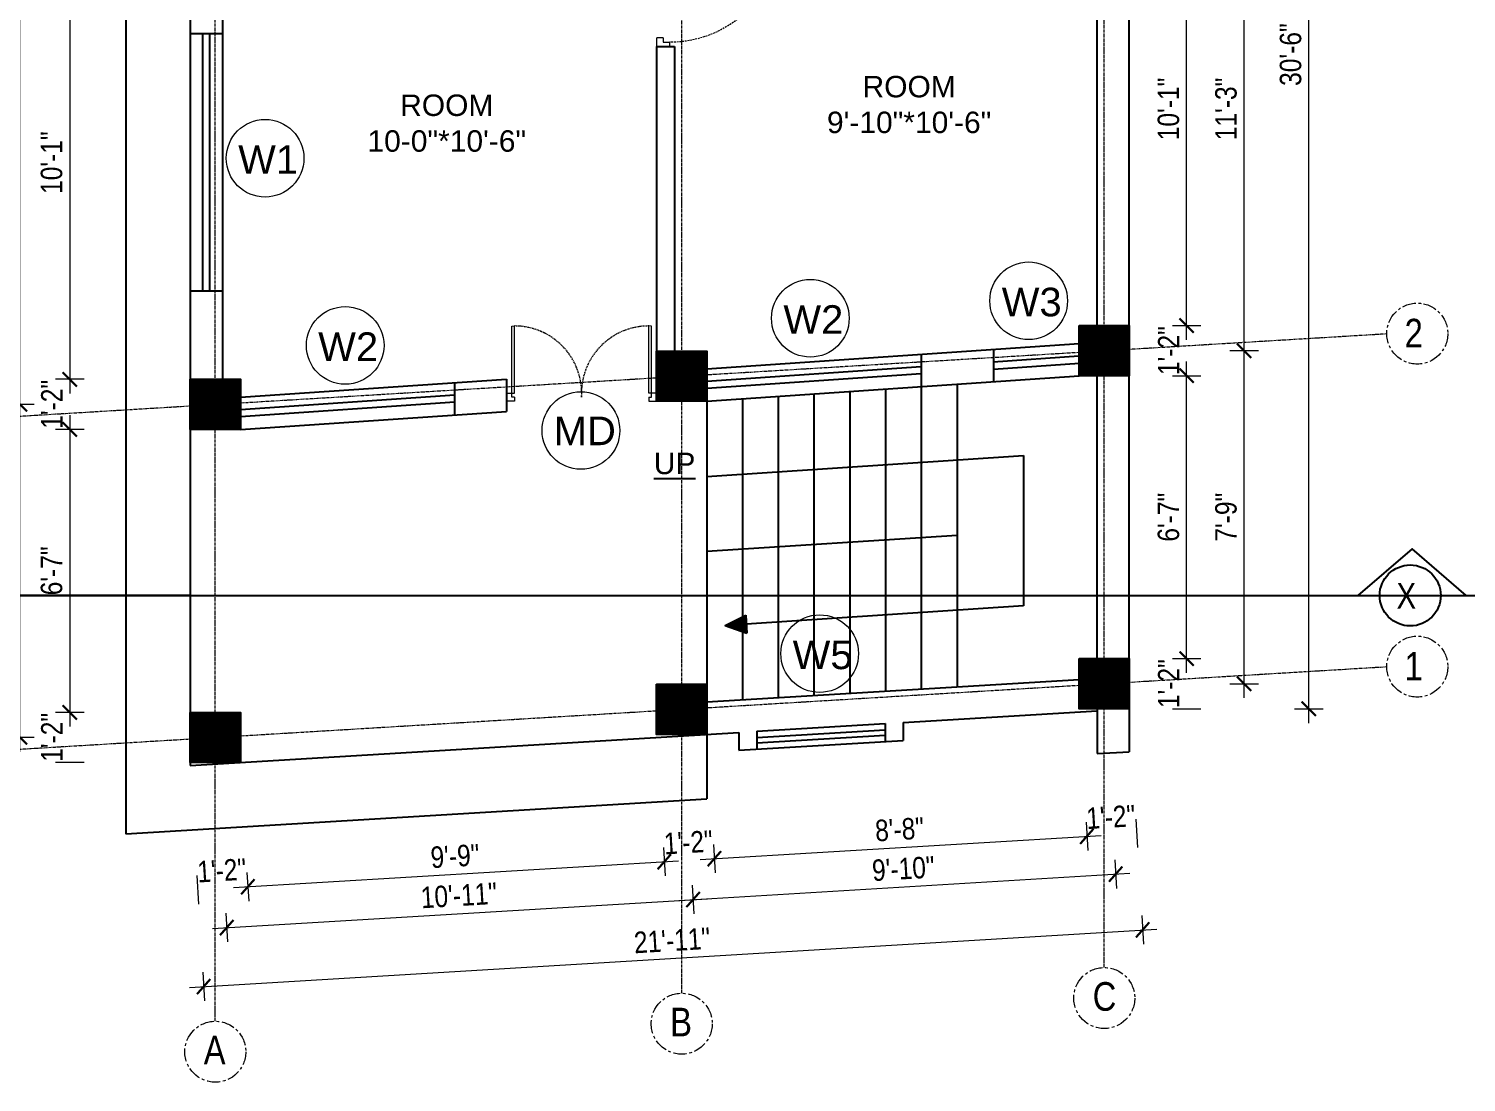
# Model space of a CAD drawing. Header units: inches. Extents: x -10117506 to -5032697, y -6529230 to -3253155.
# Drawn here: x -5059599.6 to -5059197.6, y -3256134.7 to -3255839.9 of the extents above; entities that cross this region are included whole.
import ezdxf

# ---------------------------------------------------------------- set-up
doc = ezdxf.new("R2010")
doc.units = ezdxf.units.IN
doc.header["$LTSCALE"] = 2
doc.header["$MEASUREMENT"] = 0
doc.header["$PDMODE"] = 34
doc.linetypes.add('CENTER', pattern=[2, 1.25, -0.25, 0.25, -0.25])
doc.linetypes.add('HIDDEN', pattern=[0.375, 0.25, -0.125])
doc.layers.get('0').update_dxf_attribs({"linetype": 'CONTINUOUS'})
doc.layers.get('DEFPOINTS').update_dxf_attribs({"color": 141, "linetype": 'CONTINUOUS'})
doc.layers.add('A-Hatch', color=7, linetype='CONTINUOUS')
for name, color, linetype, lineweight in [('Annotate-Lite.w', 177, 'CONTINUOUS', 9), ('Annotations-Bold.w', 177, 'CONTINUOUS', 13), ('DIM 1-100', 4, 'CONTINUOUS', 13), ('Door-Window.w', 4, 'CONTINUOUS', 15), ('TEXT', 181, 'CONTINUOUS', 25)]:
    doc.layers.add(name, color=color, linetype=linetype, lineweight=lineweight)
doc.styles.add('ARAIL', font='ARIALN.TTF')
doc.styles.add('arial.', font='arial.ttf')
doc.styles.add('gaurav', font='arial.ttf')
doc.styles.get("Standard").update_dxf_attribs({"font": 'ARIALN.TTF'})
doc.dimstyles.new('1 by 96', dxfattribs={"dimtxt": 6, "dimasz": 4, "dimexe": 4, "dimexo": 4, "dimgap": 2, "dimtad": 1, "dimdec": 0, "dimzin": 0, "dimdsep": 46, "dimlunit": 4, "dimtxsty": 'Standard', "dimblk": 'ARCHTICK', "dimcen": 0, "dimdle": 4, "dimadec": 0, "dimazin": 0, "dimtfac": 1, "dimtdec": 0, "dimtix": 1, "dimtofl": 0, "dimtmove": 1, "dimatfit": 3, "dimldrblk": 'ARCHTICK', "dimfxl": 4, "dimfxlon": 1, "dimtolj": 1, "dimtzin": 0, "dimlwd": -1, "dimlwe": -1, "dimarcsym": 0})

# ---------------------------------------------------------------- blocks, each defined once
blk = doc.blocks.new('FDFDRE')
at = {"ltscale": 3}
for p, q in [((165701.11, -58637.82), (165701.1, -58641.5)), ((165704.78, -58637.83), (165701.11, -58637.82)), ((165704.78, -58639.66), (165703.55, -58639.66)), ((165703.55, -58639.66), (165703.55, -58641.5)), ((165704.78, -58639.66), (165704.78, -58637.83)), ((165766.98, -58637.83), (165770.65, -58637.82)), ((165766.98, -58639.66), (165766.98, -58637.83)), ((165766.98, -58639.66), (165768.2, -58639.66)), ((165768.2, -58639.66), (165768.2, -58641.5)), ((165770.65, -58637.82), (165770.65, -58641.5)), ((165701.1, -58641.5), (165703.55, -58641.5)), ((165703.55, -58641.5), (165703.53, -58672.63)), ((165703.55, -58641.5), (165704.78, -58641.5)), ((165704.78, -58641.5), (165704.76, -58672.65)), ((165766.98, -58641.5), (165767, -58672.65)), ((165768.2, -58641.5), (165766.98, -58641.5)), ((165770.65, -58641.5), (165768.2, -58641.5)), ((165768.2, -58641.5), (165768.22, -58672.63)), ((165703.53, -58672.63), (165704.76, -58672.65)), ((165768.22, -58672.63), (165767, -58672.65))]:
    blk.add_line(p, q, dxfattribs=at)
at = {"layer": 'Door-Window.w', "color": 9, "linetype": 'HIDDEN', "lineweight": 18}
for centre, start, end in [((165704.78, -58641.5), 269.96183, 3.38353), ((165766.98, -58641.5), 176.61647, 270.03817)]:
    blk.add_arc(centre, 31.16, start, end, dxfattribs=at)
blk = doc.blocks.new('3-0')
at = {"ltscale": 3}
for p, q in [((11063.05, 10097.68), (11065.97, 10099.9)), ((11063.05, 10097.68), (11064.53, 10095.73)), ((11065.99, 10096.84), (11064.53, 10095.73)), ((11065.25, 10097.81), (11066.71, 10098.92)), ((11065.99, 10096.84), (11065.25, 10097.81)), ((11065.97, 10099.9), (11066.71, 10098.92)), ((11085.5, 10074.13), (11110.32, 10092.96)), ((11111.05, 10091.97), (11110.32, 10092.96)), ((11086.24, 10073.15), (11111.05, 10091.97)), ((11084.04, 10073.02), (11082.57, 10071.91)), ((11084.04, 10073.02), (11084.78, 10072.04)), ((11084.78, 10072.04), (11086.24, 10073.15)), ((11086.24, 10073.15), (11085.5, 10074.13)), ((11087.72, 10071.2), (11086.24, 10073.15)), ((11082.57, 10071.91), (11084.79, 10068.98)), ((11084.79, 10068.98), (11087.72, 10071.2))]:
    blk.add_line(p, q, dxfattribs=at)
at = {"layer": 'Door-Window.w', "color": 9, "linetype": 'HIDDEN', "lineweight": 18}
blk.add_arc((11085.5, 10074.13), 31.16, 37.1906, 127.1465, dxfattribs=at)
blk = doc.blocks.new('_ArchTick')
at = {"color": 0, "linetype": 'ByBlock', "const_width": 0.15}
blk.add_lwpolyline([(-0.5, -0.5), (0.5, 0.5)], dxfattribs=at)
blk = doc.blocks.new('*D1705')
at = {"layer": 'DEFPOINTS', "color": 0, "ltscale": 0.5, "transparency": 16777216}
for p in [(-5059554.4, -3255816.74), (-5059588.11, -3255937.99), (-5059554.4, -3255937.99)]:
    blk.add_point(p, dxfattribs=at)
at = {"layer": 'DIM 1-100', "color": 0, "ltscale": 0.5, "transparency": 16777216}
for p, q in [((-5059588.11, -3255812.74), (-5059588.11, -3255941.99)), ((-5059584.11, -3255816.74), (-5059592.11, -3255816.74)), ((-5059584.11, -3255937.99), (-5059592.11, -3255937.99))]:
    blk.add_line(p, q, dxfattribs=at)
at = {"layer": 'DIM 1-100', "color": 0, "ltscale": 0.5, "transparency": 16777216, "xscale": 4, "yscale": 4, "zscale": 4}
for p, rotation in [((-5059588.11, -3255816.74), 90), ((-5059588.11, -3255937.99), 270)]:
    blk.add_blockref('_ArchTick', p, dxfattribs=dict(at, rotation=rotation))
at = {"layer": 'DIM 1-100', "color": 0, "ltscale": 0.5, "transparency": 16777216, "insert": (-5059593.17, -3255877.37), "char_height": 6, "attachment_point": 5, "rotation": 90}
blk.add_mtext('\\A1;10\'-1"', dxfattribs=at)
blk = doc.blocks.new('*D1706')
at = {"layer": 'DEFPOINTS', "color": 0, "ltscale": 0.5, "transparency": 16777216}
for p in [(-5059554.4, -3255937.99), (-5059588.11, -3255951.99), (-5059554.4, -3255951.99)]:
    blk.add_point(p, dxfattribs=at)
at = {"layer": 'DIM 1-100', "color": 0, "ltscale": 0.5, "transparency": 16777216}
for p, q in [((-5059584.11, -3255937.99), (-5059592.11, -3255937.99)), ((-5059584.11, -3255951.99), (-5059592.11, -3255951.99))]:
    blk.add_line(p, q, dxfattribs=at)
at = {"layer": 'DIM 1-100', "color": 0, "ltscale": 0.5, "transparency": 16777216, "insert": (-5059593.12, -3255944.99), "char_height": 6, "attachment_point": 5, "rotation": 90}
blk.add_mtext('\\A1;1\'-2"', dxfattribs=at)
blk = doc.blocks.new('*D1707')
at = {"layer": 'DEFPOINTS', "color": 0, "ltscale": 0.5, "transparency": 16777216}
for p in [(-5059554.4, -3255951.99), (-5059588.11, -3256031.16), (-5059554.4, -3256031.16)]:
    blk.add_point(p, dxfattribs=at)
at = {"layer": 'DIM 1-100', "color": 0, "ltscale": 0.5, "transparency": 16777216}
for p, q in [((-5059588.11, -3255947.99), (-5059588.11, -3256035.16)), ((-5059584.11, -3255951.99), (-5059592.11, -3255951.99)), ((-5059584.11, -3256031.16), (-5059592.11, -3256031.16))]:
    blk.add_line(p, q, dxfattribs=at)
at = {"layer": 'DIM 1-100', "color": 0, "ltscale": 0.5, "transparency": 16777216, "xscale": 4, "yscale": 4, "zscale": 4}
for p, rotation in [((-5059588.11, -3255951.99), 90), ((-5059588.11, -3256031.16), 270)]:
    blk.add_blockref('_ArchTick', p, dxfattribs=dict(at, rotation=rotation))
at = {"layer": 'DIM 1-100', "color": 0, "ltscale": 0.5, "transparency": 16777216, "insert": (-5059593.17, -3255991.57), "char_height": 6, "attachment_point": 5, "rotation": 90}
blk.add_mtext('\\A1;6\'-7"', dxfattribs=at)
blk = doc.blocks.new('*D1708')
at = {"layer": 'DEFPOINTS', "color": 0, "ltscale": 0.5, "transparency": 16777216}
for p in [(-5059554.4, -3256031.16), (-5059588.11, -3256045.16), (-5059554.4, -3256045.16)]:
    blk.add_point(p, dxfattribs=at)
at = {"layer": 'DIM 1-100', "color": 0, "ltscale": 0.5, "transparency": 16777216}
for p, q in [((-5059584.11, -3256031.16), (-5059592.11, -3256031.16)), ((-5059584.11, -3256045.16), (-5059592.11, -3256045.16))]:
    blk.add_line(p, q, dxfattribs=at)
at = {"layer": 'DIM 1-100', "color": 0, "ltscale": 0.5, "transparency": 16777216, "insert": (-5059593.12, -3256038.16), "char_height": 6, "attachment_point": 5, "rotation": 90}
blk.add_mtext('\\A1;1\'-2"', dxfattribs=at)
blk = doc.blocks.new('*D1709')
at = {"layer": 'DEFPOINTS', "color": 0, "ltscale": 0.5, "transparency": 16777216}
for p in [(-5059602.04, -3255944.99), (-5059547.4, -3255944.99), (-5059547.4, -3256038.16)]:
    blk.add_point(p, dxfattribs=at)
at = {"layer": 'DIM 1-100', "color": 0, "ltscale": 0.5, "transparency": 16777216}
for p, q in [((-5059602.04, -3256042.16), (-5059602.04, -3255940.99)), ((-5059598.04, -3255944.99), (-5059606.04, -3255944.99)), ((-5059598.04, -3256038.16), (-5059606.04, -3256038.16))]:
    blk.add_line(p, q, dxfattribs=at)
at = {"layer": 'DIM 1-100', "color": 0, "ltscale": 0.5, "transparency": 16777216, "xscale": 4, "yscale": 4, "zscale": 4}
for p, rotation in [((-5059602.04, -3255944.99), 90), ((-5059602.04, -3256038.16), 270)]:
    blk.add_blockref('_ArchTick', p, dxfattribs=dict(at, rotation=rotation))
at = {"layer": 'DIM 1-100', "color": 0, "ltscale": 0.5, "transparency": 16777216, "insert": (-5059607.1, -3255991.57), "char_height": 6, "attachment_point": 5, "rotation": 90}
blk.add_mtext('\\A1;7\'-9"', dxfattribs=at)
blk = doc.blocks.new('*D1710')
at = {"layer": 'DEFPOINTS', "color": 0, "ltscale": 0.5, "transparency": 16777216}
for p in [(-5059602.04, -3255809.74), (-5059547.4, -3255809.74), (-5059547.4, -3255944.99)]:
    blk.add_point(p, dxfattribs=at)
at = {"layer": 'DIM 1-100', "color": 0, "ltscale": 0.5, "transparency": 16777216}
for p, q in [((-5059602.04, -3255948.99), (-5059602.04, -3255805.74)), ((-5059598.04, -3255809.74), (-5059606.04, -3255809.74)), ((-5059598.04, -3255944.99), (-5059606.04, -3255944.99))]:
    blk.add_line(p, q, dxfattribs=at)
at = {"layer": 'DIM 1-100', "color": 0, "ltscale": 0.5, "transparency": 16777216, "xscale": 4, "yscale": 4, "zscale": 4}
for p, rotation in [((-5059602.04, -3255809.74), 90), ((-5059602.04, -3255944.99), 270)]:
    blk.add_blockref('_ArchTick', p, dxfattribs=dict(at, rotation=rotation))
at = {"layer": 'DIM 1-100', "color": 0, "ltscale": 0.5, "transparency": 16777216, "insert": (-5059607.1, -3255877.37), "char_height": 6, "attachment_point": 5, "rotation": 90}
blk.add_mtext('\\A1;11\'-3"', dxfattribs=at)
blk = doc.blocks.new('*D1712')
at = {"layer": 'DEFPOINTS', "color": 0, "ltscale": 0.5, "transparency": 16777216}
for p in [(-5059554.4, -3255611.95), (-5059614.25, -3256046), (-5059554.4, -3256046)]:
    blk.add_point(p, dxfattribs=at)
at = {"layer": 'DIM 1-100', "color": 0, "ltscale": 0.5, "transparency": 16777216}
for p, q in [((-5059614.25, -3255607.95), (-5059614.25, -3256050)), ((-5059610.25, -3255611.95), (-5059618.25, -3255611.95)), ((-5059610.25, -3256046), (-5059618.25, -3256046))]:
    blk.add_line(p, q, dxfattribs=at)
at = {"layer": 'DIM 1-100', "color": 0, "ltscale": 0.5, "transparency": 16777216, "xscale": 4, "yscale": 4, "zscale": 4}
for p, rotation in [((-5059614.25, -3255611.95), 90), ((-5059614.25, -3256046), 270)]:
    blk.add_blockref('_ArchTick', p, dxfattribs=dict(at, rotation=rotation))
at = {"layer": 'DIM 1-100', "color": 0, "ltscale": 0.5, "transparency": 16777216, "insert": (-5059619.31, -3255828.98), "char_height": 6, "attachment_point": 5, "rotation": 90}
blk.add_mtext('\\A1;36\'-2"', dxfattribs=at)
blk = doc.blocks.new('*D1713')
at = {"layer": 'DEFPOINTS', "color": 0, "ltscale": 0.5, "transparency": 16777216}
for p in [(-5059554.4, -3256046), (-5059540.4, -3256045.16), (-5059538.31, -3256079.96)]:
    blk.add_point(p, dxfattribs=at)
at = {"layer": 'DIM 1-100', "color": 0, "ltscale": 0.5, "transparency": 16777216}
for p, q in [((-5059538.55, -3256075.96), (-5059538.07, -3256083.95)), ((-5059552.55, -3256076.81), (-5059552.07, -3256084.79))]:
    blk.add_line(p, q, dxfattribs=at)
at = {"layer": 'DIM 1-100', "color": 0, "ltscale": 0.5, "transparency": 16777216, "insert": (-5059545.61, -3256075.37), "char_height": 6, "attachment_point": 5, "rotation": 3.4431}
blk.add_mtext('\\A1;1\'-2"', dxfattribs=at)
blk = doc.blocks.new('*D1714')
at = {"layer": 'DEFPOINTS', "color": 0, "ltscale": 0.5, "transparency": 16777216}
for p in [(-5059423.98, -3256037.31), (-5059540.4, -3256045.16), (-5059421.83, -3256072.95)]:
    blk.add_point(p, dxfattribs=at)
at = {"layer": 'DIM 1-100', "color": 0, "ltscale": 0.5, "transparency": 16777216}
for p, q in [((-5059422.07, -3256068.95), (-5059421.59, -3256076.94)), ((-5059542.3, -3256080.2), (-5059417.84, -3256072.71)), ((-5059538.55, -3256075.96), (-5059538.07, -3256083.95))]:
    blk.add_line(p, q, dxfattribs=at)
at = {"layer": 'DIM 1-100', "color": 0, "ltscale": 0.5, "transparency": 16777216, "xscale": 4, "yscale": 4, "zscale": 4}
for p, rotation in [((-5059421.83, -3256072.95), 3.443148901699587), ((-5059538.31, -3256079.96), 183.4431489016996)]:
    blk.add_blockref('_ArchTick', p, dxfattribs=dict(at, rotation=rotation))
at = {"layer": 'DIM 1-100', "color": 0, "ltscale": 0.5, "transparency": 16777216, "insert": (-5059480.37, -3256071.4), "char_height": 6, "attachment_point": 5, "rotation": 3.4431}
blk.add_mtext('\\A1;9\'-9"', dxfattribs=at)
blk = doc.blocks.new('*D1715')
at = {"layer": 'DEFPOINTS', "color": 0, "ltscale": 0.5, "transparency": 16777216}
for p in [(-5059423.98, -3256037.31), (-5059409.92, -3256037.31), (-5059407.83, -3256072.1)]:
    blk.add_point(p, dxfattribs=at)
at = {"layer": 'DIM 1-100', "color": 0, "ltscale": 0.5, "transparency": 16777216}
for p, q in [((-5059408.07, -3256068.11), (-5059407.59, -3256076.1)), ((-5059422.07, -3256068.95), (-5059421.59, -3256076.94))]:
    blk.add_line(p, q, dxfattribs=at)
at = {"layer": 'DIM 1-100', "color": 0, "ltscale": 0.5, "transparency": 16777216, "insert": (-5059415.13, -3256067.52), "char_height": 6, "attachment_point": 5, "rotation": 3.4431}
blk.add_mtext('\\A1;1\'-2"', dxfattribs=at)
blk = doc.blocks.new('*D1716')
at = {"layer": 'DEFPOINTS', "color": 0, "ltscale": 0.5, "transparency": 16777216}
for p in [(-5059305.82, -3256030.14), (-5059409.92, -3256037.31), (-5059303.67, -3256065.84)]:
    blk.add_point(p, dxfattribs=at)
at = {"layer": 'DIM 1-100', "color": 0, "ltscale": 0.5, "transparency": 16777216}
for p, q in [((-5059303.91, -3256061.85), (-5059303.43, -3256069.83)), ((-5059411.82, -3256072.35), (-5059299.68, -3256065.6)), ((-5059408.07, -3256068.11), (-5059407.59, -3256076.1))]:
    blk.add_line(p, q, dxfattribs=at)
at = {"layer": 'DIM 1-100', "color": 0, "ltscale": 0.5, "transparency": 16777216, "xscale": 4, "yscale": 4, "zscale": 4}
for p, rotation in [((-5059303.67, -3256065.84), 3.443148901699587), ((-5059407.83, -3256072.1), 183.4431489016996)]:
    blk.add_blockref('_ArchTick', p, dxfattribs=dict(at, rotation=rotation))
at = {"layer": 'DIM 1-100', "color": 0, "ltscale": 0.5, "transparency": 16777216, "insert": (-5059356.05, -3256063.92), "char_height": 6, "attachment_point": 5, "rotation": 3.4431}
blk.add_mtext('\\A1;8\'-8"', dxfattribs=at)
blk = doc.blocks.new('*D1717')
at = {"layer": 'DEFPOINTS', "color": 0, "ltscale": 0.5, "transparency": 16777216}
for p in [(-5059305.82, -3256030.14), (-5059291.82, -3256030.14), (-5059289.72, -3256065)]:
    blk.add_point(p, dxfattribs=at)
at = {"layer": 'DIM 1-100', "color": 0, "ltscale": 0.5, "transparency": 16777216}
for p, q in [((-5059303.91, -3256061.85), (-5059303.43, -3256069.83)), ((-5059289.96, -3256061.01), (-5059289.48, -3256068.99))]:
    blk.add_line(p, q, dxfattribs=at)
at = {"layer": 'DIM 1-100', "color": 0, "ltscale": 0.5, "transparency": 16777216, "insert": (-5059296.99, -3256060.42), "char_height": 6, "attachment_point": 5, "rotation": 3.4431}
blk.add_mtext('\\A1;1\'-2"', dxfattribs=at)
blk = doc.blocks.new('*D1718')
at = {"layer": 'DEFPOINTS', "color": 0, "ltscale": 0.5, "transparency": 16777216}
for p in [(-5059416.98, -3256030.31), (-5059547.4, -3256038.16), (-5059413.78, -3256083.53)]:
    blk.add_point(p, dxfattribs=at)
at = {"layer": 'DIM 1-100', "color": 0, "ltscale": 0.5, "transparency": 16777216}
for p, q in [((-5059414.02, -3256079.54), (-5059413.54, -3256087.52)), ((-5059548.19, -3256091.62), (-5059409.78, -3256083.29)), ((-5059544.44, -3256087.38), (-5059543.96, -3256095.37))]:
    blk.add_line(p, q, dxfattribs=at)
at = {"layer": 'DIM 1-100', "color": 0, "ltscale": 0.5, "transparency": 16777216, "xscale": 4, "yscale": 4, "zscale": 4}
for p, rotation in [((-5059413.78, -3256083.53), 3.443148900418714), ((-5059544.2, -3256091.38), 183.4431489004187)]:
    blk.add_blockref('_ArchTick', p, dxfattribs=dict(at, rotation=rotation))
at = {"layer": 'DIM 1-100', "color": 0, "ltscale": 0.5, "transparency": 16777216, "insert": (-5059479.29, -3256082.4), "char_height": 6, "attachment_point": 5, "rotation": 3.4431}
blk.add_mtext('\\A1;10\'-11"', dxfattribs=at)
blk = doc.blocks.new('*D1719')
at = {"layer": 'DEFPOINTS', "color": 0, "ltscale": 0.5, "transparency": 16777216}
for p in [(-5059298.82, -3256023.14), (-5059416.98, -3256030.31), (-5059295.61, -3256076.42)]:
    blk.add_point(p, dxfattribs=at)
at = {"layer": 'DIM 1-100', "color": 0, "ltscale": 0.5, "transparency": 16777216}
for p, q in [((-5059417.77, -3256083.77), (-5059291.62, -3256076.18)), ((-5059295.85, -3256072.43), (-5059295.37, -3256080.41)), ((-5059414.02, -3256079.54), (-5059413.54, -3256087.52))]:
    blk.add_line(p, q, dxfattribs=at)
at = {"layer": 'DIM 1-100', "color": 0, "ltscale": 0.5, "transparency": 16777216, "xscale": 4, "yscale": 4, "zscale": 4}
for p, rotation in [((-5059295.61, -3256076.42), 3.443148900420546), ((-5059413.78, -3256083.53), 183.4431489004205)]:
    blk.add_blockref('_ArchTick', p, dxfattribs=dict(at, rotation=rotation))
at = {"layer": 'DIM 1-100', "color": 0, "ltscale": 0.5, "transparency": 16777216, "insert": (-5059355, -3256074.92), "char_height": 6, "attachment_point": 5, "rotation": 3.4431}
blk.add_mtext('\\A1;9\'-10"', dxfattribs=at)
blk = doc.blocks.new('*D1677')
at = {"layer": 'DEFPOINTS', "color": 0, "ltscale": 0.5, "transparency": 16777216}
for p in [(-5059291.82, -3256030.14), (-5059554.4, -3256046), (-5059288.08, -3256092.02)]:
    blk.add_point(p, dxfattribs=at)
at = {"layer": 'DIM 1-100', "color": 0, "ltscale": 0.5, "transparency": 16777216}
for p, q in [((-5059288.32, -3256088.03), (-5059287.84, -3256096.01)), ((-5059554.66, -3256108.13), (-5059284.09, -3256091.78)), ((-5059550.9, -3256103.89), (-5059550.42, -3256111.88))]:
    blk.add_line(p, q, dxfattribs=at)
at = {"layer": 'DIM 1-100', "color": 0, "ltscale": 0.5, "transparency": 16777216, "xscale": 4, "yscale": 4, "zscale": 4}
for p, rotation in [((-5059288.08, -3256092.02), 3.457134467224378), ((-5059550.66, -3256107.89), 183.4571344672244)]:
    blk.add_blockref('_ArchTick', p, dxfattribs=dict(at, rotation=rotation))
at = {"layer": 'DIM 1-100', "color": 0, "ltscale": 0.5, "transparency": 16777216, "insert": (-5059419.67, -3256094.95), "char_height": 6, "attachment_point": 5, "rotation": 3.4571}
blk.add_mtext('\\A1;21\'-11"', dxfattribs=at)
blk = doc.blocks.new('*D1678')
at = {"layer": 'DEFPOINTS', "color": 0, "ltscale": 0.5, "transparency": 16777216}
for p in [(-5059291.82, -3256016.14), (-5059275.77, -3256016.14), (-5059291.82, -3256030.14)]:
    blk.add_point(p, dxfattribs=at)
at = {"layer": 'DIM 1-100', "color": 0, "ltscale": 0.5, "transparency": 16777216}
for p, q in [((-5059279.77, -3256016.14), (-5059271.77, -3256016.14)), ((-5059279.77, -3256030.14), (-5059271.77, -3256030.14))]:
    blk.add_line(p, q, dxfattribs=at)
at = {"layer": 'DIM 1-100', "color": 0, "ltscale": 0.5, "transparency": 16777216, "insert": (-5059280.78, -3256023.14), "char_height": 6, "attachment_point": 5, "rotation": 90}
blk.add_mtext('\\A1;1\'-2"', dxfattribs=at)
blk = doc.blocks.new('*D1679')
at = {"layer": 'DEFPOINTS', "color": 0, "ltscale": 0.5, "transparency": 16777216}
for p in [(-5059291.82, -3255936.97), (-5059275.77, -3255936.97), (-5059291.82, -3256016.14)]:
    blk.add_point(p, dxfattribs=at)
at = {"layer": 'DIM 1-100', "color": 0, "ltscale": 0.5, "transparency": 16777216}
for p, q in [((-5059275.77, -3256020.14), (-5059275.77, -3255932.97)), ((-5059279.77, -3255936.97), (-5059271.77, -3255936.97)), ((-5059279.77, -3256016.14), (-5059271.77, -3256016.14))]:
    blk.add_line(p, q, dxfattribs=at)
at = {"layer": 'DIM 1-100', "color": 0, "ltscale": 0.5, "transparency": 16777216, "xscale": 4, "yscale": 4, "zscale": 4}
for p, rotation in [((-5059275.77, -3255936.97), 90), ((-5059275.77, -3256016.14), 270)]:
    blk.add_blockref('_ArchTick', p, dxfattribs=dict(at, rotation=rotation))
at = {"layer": 'DIM 1-100', "color": 0, "ltscale": 0.5, "transparency": 16777216, "insert": (-5059280.83, -3255976.56), "char_height": 6, "attachment_point": 5, "rotation": 90}
blk.add_mtext('\\A1;6\'-7"', dxfattribs=at)
blk = doc.blocks.new('*D1680')
at = {"layer": 'DEFPOINTS', "color": 0, "ltscale": 0.5, "transparency": 16777216}
for p in [(-5059291.82, -3255922.97), (-5059275.77, -3255922.97), (-5059291.82, -3255936.97)]:
    blk.add_point(p, dxfattribs=at)
at = {"layer": 'DIM 1-100', "color": 0, "ltscale": 0.5, "transparency": 16777216}
for p, q in [((-5059279.77, -3255922.97), (-5059271.77, -3255922.97)), ((-5059279.77, -3255936.97), (-5059271.77, -3255936.97))]:
    blk.add_line(p, q, dxfattribs=at)
at = {"layer": 'DIM 1-100', "color": 0, "ltscale": 0.5, "transparency": 16777216, "insert": (-5059280.78, -3255929.97), "char_height": 6, "attachment_point": 5, "rotation": 90}
blk.add_mtext('\\A1;1\'-2"', dxfattribs=at)
blk = doc.blocks.new('*D1681')
at = {"layer": 'DEFPOINTS', "color": 0, "ltscale": 0.5, "transparency": 16777216}
for p in [(-5059291.83, -3255801.73), (-5059275.77, -3255801.73), (-5059291.82, -3255922.97)]:
    blk.add_point(p, dxfattribs=at)
at = {"layer": 'DIM 1-100', "color": 0, "ltscale": 0.5, "transparency": 16777216}
for p, q in [((-5059275.77, -3255926.97), (-5059275.77, -3255797.73)), ((-5059279.77, -3255801.73), (-5059271.77, -3255801.73)), ((-5059279.77, -3255922.97), (-5059271.77, -3255922.97))]:
    blk.add_line(p, q, dxfattribs=at)
at = {"layer": 'DIM 1-100', "color": 0, "ltscale": 0.5, "transparency": 16777216, "xscale": 4, "yscale": 4, "zscale": 4}
for p, rotation in [((-5059275.77, -3255801.73), 90), ((-5059275.77, -3255922.97), 270)]:
    blk.add_blockref('_ArchTick', p, dxfattribs=dict(at, rotation=rotation))
at = {"layer": 'DIM 1-100', "color": 0, "ltscale": 0.5, "transparency": 16777216, "insert": (-5059280.83, -3255862.35), "char_height": 6, "attachment_point": 5, "rotation": 90}
blk.add_mtext('\\A1;10\'-1"', dxfattribs=at)
blk = doc.blocks.new('*D1687')
at = {"layer": 'DEFPOINTS', "color": 0, "ltscale": 0.5, "transparency": 16777216}
for p in [(-5059298.82, -3255929.97), (-5059259.69, -3255929.97), (-5059298.82, -3256023.14)]:
    blk.add_point(p, dxfattribs=at)
at = {"layer": 'DIM 1-100', "color": 0, "ltscale": 0.5, "transparency": 16777216}
for p, q in [((-5059259.69, -3256027.14), (-5059259.69, -3255925.97)), ((-5059263.69, -3255929.97), (-5059255.69, -3255929.97)), ((-5059263.69, -3256023.14), (-5059255.69, -3256023.14))]:
    blk.add_line(p, q, dxfattribs=at)
at = {"layer": 'DIM 1-100', "color": 0, "ltscale": 0.5, "transparency": 16777216, "xscale": 4, "yscale": 4, "zscale": 4}
for p, rotation in [((-5059259.69, -3255929.97), 90), ((-5059259.69, -3256023.14), 270)]:
    blk.add_blockref('_ArchTick', p, dxfattribs=dict(at, rotation=rotation))
at = {"layer": 'DIM 1-100', "color": 0, "ltscale": 0.5, "transparency": 16777216, "insert": (-5059264.75, -3255976.56), "char_height": 6, "attachment_point": 5, "rotation": 90}
blk.add_mtext('\\A1;7\'-9"', dxfattribs=at)
blk = doc.blocks.new('*D1688')
at = {"layer": 'DEFPOINTS', "color": 0, "ltscale": 0.5, "transparency": 16777216}
for p in [(-5059298.83, -3255794.73), (-5059259.69, -3255794.73), (-5059298.82, -3255929.97)]:
    blk.add_point(p, dxfattribs=at)
at = {"layer": 'DIM 1-100', "color": 0, "ltscale": 0.5, "transparency": 16777216}
for p, q in [((-5059259.69, -3255933.97), (-5059259.69, -3255790.73)), ((-5059263.69, -3255794.73), (-5059255.69, -3255794.73)), ((-5059263.69, -3255929.97), (-5059255.69, -3255929.97))]:
    blk.add_line(p, q, dxfattribs=at)
at = {"layer": 'DIM 1-100', "color": 0, "ltscale": 0.5, "transparency": 16777216, "xscale": 4, "yscale": 4, "zscale": 4}
for p, rotation in [((-5059259.69, -3255794.73), 90), ((-5059259.69, -3255929.97), 270)]:
    blk.add_blockref('_ArchTick', p, dxfattribs=dict(at, rotation=rotation))
at = {"layer": 'DIM 1-100', "color": 0, "ltscale": 0.5, "transparency": 16777216, "insert": (-5059264.75, -3255862.35), "char_height": 6, "attachment_point": 5, "rotation": 90}
blk.add_mtext('\\A1;11\'-3"', dxfattribs=at)
blk = doc.blocks.new('*D1691')
at = {"layer": 'DEFPOINTS', "color": 0, "ltscale": 0.5, "transparency": 16777216}
for p in [(-5059291.82, -3255664.14), (-5059241.62, -3255664.14), (-5059291.82, -3256030.14)]:
    blk.add_point(p, dxfattribs=at)
at = {"layer": 'DIM 1-100', "color": 0, "ltscale": 0.5, "transparency": 16777216}
for p, q in [((-5059241.62, -3256034.14), (-5059241.62, -3255660.14)), ((-5059245.62, -3255664.14), (-5059237.62, -3255664.14)), ((-5059245.62, -3256030.14), (-5059237.62, -3256030.14))]:
    blk.add_line(p, q, dxfattribs=at)
at = {"layer": 'DIM 1-100', "color": 0, "ltscale": 0.5, "transparency": 16777216, "xscale": 4, "yscale": 4, "zscale": 4}
for p, rotation in [((-5059241.62, -3255664.14), 90), ((-5059241.62, -3256030.14), 270)]:
    blk.add_blockref('_ArchTick', p, dxfattribs=dict(at, rotation=rotation))
at = {"layer": 'DIM 1-100', "color": 0, "ltscale": 0.5, "transparency": 16777216, "insert": (-5059246.68, -3255847.14), "char_height": 6, "attachment_point": 5, "rotation": 90}
blk.add_mtext('\\A1;30\'-6"', dxfattribs=at)

msp = doc.modelspace()

# ---------------------------------------------------------------- hatches: boundary and pattern name
at = {"layer": 'A-Hatch', "ltscale": 0.5}
h = msp.add_hatch(dxfattribs=at)
h.set_pattern_fill('ANSI31', color=256)
h.set_pattern_definition([(45, (31997.89709, 2462.72562), (-0.0883883476483, 0.0883883476483), [])])
h.paths.add_polyline_path([(-5059291.82, -3255922.97), (-5059305.82, -3255922.97), (-5059305.82, -3255936.97), (-5059291.82, -3255936.97)])
h = msp.add_hatch(dxfattribs=at)
h.set_pattern_fill('ANSI31', color=256)
h.set_pattern_definition([(45, (31879.73575, 2455.6011), (-0.0883883476483, 0.0883883476483), [])])
h.paths.add_polyline_path([(-5059409.98, -3255930.1), (-5059423.98, -3255930.1), (-5059423.98, -3255944.1), (-5059409.98, -3255944.1)])
h = msp.add_hatch(dxfattribs=at)
h.set_pattern_fill('ANSI31', color=256)
h.set_pattern_definition([(45, (31749.31162, 2447.70815), (-0.0883883476483, 0.0883883476483), [])])
h.paths.add_polyline_path([(-5059540.4, -3255937.99), (-5059554.4, -3255937.99), (-5059554.4, -3255951.99), (-5059540.4, -3255951.99)])
h = msp.add_hatch(dxfattribs=at)
h.set_pattern_fill('ANSI31', color=256, angle=3.8047)
h.set_pattern_definition([(48.8046545382, (-195595.25647, 333420.0196), (-0.0940585520474, 0.0823285417504), [])])
h.paths.add_polyline_path([(-5059404.8, -3256006.9), (-5059398.73, -3256009.01), (-5059399.06, -3256004)])
h = msp.add_hatch(dxfattribs=at)
h.set_pattern_fill('ANSI31', color=256)
h.set_pattern_definition([(45, (31997.89709, 2369.55607), (-0.0883883476483, 0.0883883476483), [])])
h.paths.add_polyline_path([(-5059291.82, -3256016.14), (-5059305.82, -3256016.14), (-5059305.82, -3256030.14), (-5059291.82, -3256030.14)])
h = msp.add_hatch(dxfattribs=at)
h.set_pattern_fill('ANSI31', color=256)
h.set_pattern_definition([(45, (31879.73575, 2362.38579), (-0.0883883476483, 0.0883883476483), [])])
h.paths.add_polyline_path([(-5059409.98, -3256023.31), (-5059423.98, -3256023.31), (-5059423.98, -3256037.31), (-5059409.98, -3256037.31)])
h = msp.add_hatch(dxfattribs=at)
h.set_pattern_fill('ANSI31', color=256)
h.set_pattern_definition([(45, (31749.31162, 2354.5386), (-0.0883883476483, 0.0883883476483), [])])
h.paths.add_polyline_path([(-5059540.4, -3256031.16), (-5059554.4, -3256031.16), (-5059554.4, -3256045.16), (-5059540.4, -3256045.16)])

# ---------------------------------------------------------------- linework, layer by layer
at = {"ltscale": 0.5}
for p, q in [((-5059572.4, -3255613.45), (-5059572.4, -3256065.12)), ((-5059554.4, -3255611.95), (-5059554.4, -3256046)), ((-5059291.82, -3256030.14), (-5059291.82, -3255664.14)), ((-5059300.82, -3255922.97), (-5059300.82, -3255801.73)), ((-5059545.4, -3255816.74), (-5059545.4, -3255937.99)), ((-5059545.4, -3255841.37), (-5059554.4, -3255841.37)), ((-5059550.9, -3255913.37), (-5059550.9, -3255841.37)), ((-5059548.9, -3255913.37), (-5059548.9, -3255841.37)), ((-5059423.98, -3255844.86), (-5059423.98, -3255930.11)), ((-5059423.98, -3255844.86), (-5059418.98, -3255844.86)), ((-5059418.98, -3255844.86), (-5059418.98, -3255930.11)), ((-5059545.4, -3255913.37), (-5059554.4, -3255913.37)), ((-5059409.98, -3255935.09), (-5059305.82, -3255927.95)), ((-5059349.98, -3255930.98), (-5059349.98, -3255940)), ((-5059329.88, -3255933.11), (-5059305.88, -3255931.46)), ((-5059329.82, -3255929.6), (-5059329.82, -3255938.62)), ((-5059305.82, -3255927.95), (-5059305.82, -3255936.97)), ((-5059349.98, -3255934.48), (-5059409.98, -3255938.6)), ((-5059409.98, -3255935.09), (-5059409.98, -3255944.11)), ((-5059329.75, -3255935.1), (-5059305.75, -3255933.46)), ((-5059540.4, -3255942.97), (-5059465.98, -3255937.93)), ((-5059480.4, -3255947.93), (-5059480.4, -3255938.91)), ((-5059465.98, -3255937.93), (-5059465.98, -3255946.95)), ((-5059349.98, -3255936.49), (-5059409.98, -3255940.6)), ((-5059409.98, -3255944.11), (-5059305.82, -3255936.97)), ((-5059339.98, -3255939.31), (-5059339.98, -3255981.67)), ((-5059300.82, -3256016.14), (-5059300.82, -3255936.97)), ((-5059480.4, -3255942.42), (-5059540.4, -3255946.48)), ((-5059540.4, -3255951.99), (-5059540.4, -3255942.97)), ((-5059399.98, -3255943.42), (-5059399.98, -3255985.54)), ((-5059389.98, -3255942.74), (-5059389.98, -3255984.9)), ((-5059379.98, -3255942.05), (-5059379.98, -3255984.25)), ((-5059369.98, -3255941.37), (-5059369.98, -3255983.61)), ((-5059359.98, -3255940.68), (-5059359.98, -3255982.96)), ((-5059349.98, -3255940), (-5059349.98, -3255982.32)), ((-5059480.4, -3255944.42), (-5059540.4, -3255948.48)), ((-5059540.4, -3255951.99), (-5059465.98, -3255946.95)), ((-5059409.98, -3255944.11), (-5059409.98, -3256028.26)), ((-5059409.96, -3255965.15), (-5059321.4, -3255959.26)), ((-5059321.4, -3255959.26), (-5059321.4, -3256001.35)), ((-5059339.98, -3255981.67), (-5059409.98, -3255986.19)), ((-5059369.98, -3255983.61), (-5059369.98, -3256025.85)), ((-5059359.98, -3255982.96), (-5059359.98, -3256025.24)), ((-5059349.98, -3255982.32), (-5059349.98, -3256024.64)), ((-5059339.98, -3255981.67), (-5059339.98, -3256024.03)), ((-5059399.98, -3255985.54), (-5059399.98, -3256027.66)), ((-5059389.98, -3255984.9), (-5059389.98, -3256027.05)), ((-5059379.98, -3255984.25), (-5059379.98, -3256026.45)), ((-5059321.4, -3256001.35), (-5059398.89, -3256006.5)), ((-5059404.8, -3256006.9), (-5059399.06, -3256004)), ((-5059404.8, -3256006.9), (-5059398.73, -3256009.01)), ((-5059399.06, -3256004), (-5059398.73, -3256009.01)), ((-5059409.98, -3256028.26), (-5059305.82, -3256021.97)), ((-5059355.08, -3256034), (-5059300.82, -3256030.69)), ((-5059300.82, -3256030.14), (-5059300.82, -3256042.71)), ((-5059291.82, -3256030.14), (-5059291.82, -3256042.16)), ((-5059395.99, -3256036.47), (-5059360.08, -3256034.3)), ((-5059395.99, -3256038.22), (-5059360.08, -3256036.05)), ((-5059360.08, -3256034.3), (-5059360.08, -3256039.3)), ((-5059355.08, -3256034), (-5059355.08, -3256039)), ((-5059554.4, -3256046), (-5059400.99, -3256036.77)), ((-5059409.92, -3256037.31), (-5059409.92, -3256055.34)), ((-5059400.99, -3256036.77), (-5059400.99, -3256041.77)), ((-5059400.99, -3256041.77), (-5059355.08, -3256039)), ((-5059395.99, -3256036.47), (-5059395.99, -3256041.47)), ((-5059395.99, -3256039.72), (-5059360.08, -3256037.55)), ((-5059300.82, -3256042.71), (-5059291.82, -3256042.16)), ((-5059572.4, -3256065.12), (-5059409.92, -3256055.34))]:
    msp.add_line(p, q, dxfattribs=at)
msp.add_xline((-5057984.18, -3255998.46), (1, 0), dxfattribs=at)
for points in [[(-5059305.82, -3255922.97), (-5059291.82, -3255922.97), (-5059291.82, -3255936.97), (-5059305.82, -3255936.97)], [(-5059423.98, -3255930.11), (-5059409.98, -3255930.11), (-5059409.98, -3255944.11), (-5059423.98, -3255944.11)], [(-5059554.4, -3255937.99), (-5059540.4, -3255937.99), (-5059540.4, -3255951.99), (-5059554.4, -3255951.99)], [(-5059305.82, -3256016.14), (-5059291.82, -3256016.14), (-5059291.82, -3256030.14), (-5059305.82, -3256030.14)], [(-5059423.98, -3256023.31), (-5059409.98, -3256023.31), (-5059409.98, -3256037.31), (-5059423.98, -3256037.31)], [(-5059554.4, -3256031.16), (-5059540.4, -3256031.16), (-5059540.4, -3256045.16), (-5059554.4, -3256045.16)]]:
    msp.add_lwpolyline(points, close=True, dxfattribs=at)
at = {"layer": 'Annotate-Lite.w', "ltscale": 0.005}
for centre in [(-5059533.47, -3255876.14), (-5059319.94, -3255916.02), (-5059381, -3255920.91), (-5059511.08, -3255928.5), (-5059445.15, -3255952.31), (-5059378.4, -3256014.73)]:
    msp.add_circle(centre, 10.86, dxfattribs=at)
at = {"layer": 'Annotations-Bold.w', "linetype": 'CENTER', "ltscale": 0.3}
for p, q in [((-5059298.82, -3256102.57), (-5059298.82, -3255524.35)), ((-5059416.98, -3256109.74), (-5059416.98, -3255531.52)), ((-5059547.4, -3256117.58), (-5059547.4, -3255539.37)), ((-5059626.4, -3255949.76), (-5059219.82, -3255925.2)), ((-5059626.4, -3256042.93), (-5059219.82, -3256018.37))]:
    msp.add_line(p, q, dxfattribs=at)
at = {"layer": 'Annotations-Bold.w', "linetype": 'CENTER', "ltscale": 1.5}
for centre in [(-5059211.28, -3255925.2), (-5059211.28, -3256018.37), (-5059298.82, -3256111.1), (-5059416.98, -3256118.27), (-5059547.4, -3256126.12)]:
    msp.add_circle(centre, 8.53, dxfattribs=at)
at = {"layer": 'TEXT'}
for points in [[(-5059204.72, -3255998.46), (-5059197.58, -3255998.46), (-5059212.72, -3255985.37), (-5059227.86, -3255998.46)], [(-5059554.4, -3255998.46), (-5059625.67, -3255998.46)], [(-5059291.82, -3255998.46), (-5059221.79, -3255998.46)]]:
    msp.add_lwpolyline(points, dxfattribs=at)
msp.add_circle((-5059213.25, -3255998.46), 8.53, dxfattribs=at)

# ---------------------------------------------------------------- block references
at = {"layer": 'Door-Window.w', "linetype": 'ByBlock', "xscale": -0.9997910043702506, "yscale": 0.9997910037636757, "zscale": 0.9997910039624012, "rotation": 217.190595210246}
msp.add_blockref('3-0', (-5074337.73, -3254488.3), dxfattribs=at)
at = {"layer": 'Door-Window.w', "ltscale": 0.005, "xscale": 0.6039383709430695, "yscale": 0.6039383709430695, "zscale": 0.6039383709985556, "rotation": 180}
msp.add_blockref('FDFDRE', (-4959350.72, -3291357.73), dxfattribs=at)

# ---------------------------------------------------------------- texts
at = {"layer": 'Annotate-Lite.w', "ltscale": 0.005, "char_height": 8, "attachment_point": 1, "style": 'gaurav'}
for s, insert in [('W1', (-5059541.01, -3255872.49)), ('W3', (-5059327.48, -3255912.36)), ('W2', (-5059388.54, -3255917.26)), ('W2', (-5059518.63, -3255924.85)), ('MD', (-5059452.76, -3255948.41)), ('W5', (-5059385.95, -3256011.07))]:
    msp.add_mtext_dynamic_manual_height_columns(s, width=8, gutter_width=100, heights=[0], dxfattribs=dict(at, insert=insert))
at = {"layer": 'Annotations-Bold.w', "linetype": 'CENTER', "ltscale": 1.5, "char_height": 8, "attachment_point": 1, "style": 'ARAIL'}
for s, insert in [('2', (-5059214.82, -3255921.06)), ('1', (-5059214.82, -3256014.23)), ('C', (-5059302.05, -3256106.64)), ('B', (-5059420.21, -3256113.81)), ('A', (-5059550.64, -3256121.66))]:
    msp.add_mtext_dynamic_manual_height_columns(s, width=6.5393, gutter_width=100, heights=[0], dxfattribs=dict(at, insert=insert))
at = {"layer": 'TEXT', "lineweight": -2, "char_height": 6, "attachment_point": 5, "style": 'arial.'}
for s, insert in [('ROOM\\P9\'-10"*10\'-6"', (-5059353.37, -3255861.14)), ('ROOM\\P10-0"*10\'-6"', (-5059482.67, -3255866.35))]:
    msp.add_mtext_dynamic_manual_height_columns(s, width=45.7314, gutter_width=30, heights=[0], dxfattribs=dict(at, insert=insert))
at = {"layer": 'TEXT', "lineweight": -2, "insert": (-5059418.97, -3255961.56), "char_height": 6, "width": 127.5059, "attachment_point": 5, "style": 'arial.'}
msp.add_mtext('{\\LUP}', dxfattribs=at)
at = {"layer": 'TEXT', "insert": (-5059217.09, -3255994.96), "char_height": 7.2, "attachment_point": 1, "style": 'ARAIL'}
msp.add_mtext_dynamic_manual_height_columns('X', width=125.4648, gutter_width=90, heights=[0], dxfattribs=at)

# ---------------------------------------------------------------- dimensions: what is measured, and where the dimension line sits
at = {"layer": 'DIM 1-100', "ltscale": 0.5}
for base, p1, p2, angle, picture, middle in [((-5059614.25, -3256046), (-5059554.4, -3255611.95), (-5059554.4, -3256046), 90, '*D1712', (-5059619.31, -3255828.98)), ((-5059241.62, -3255664.14), (-5059291.82, -3256030.14), (-5059291.82, -3255664.14), 90, '*D1691', (-5059246.68, -3255847.14)), ((-5059259.69, -3255794.73), (-5059298.82, -3255929.97), (-5059298.83, -3255794.73), 90, '*D1688', (-5059264.75, -3255862.35)), ((-5059275.77, -3255801.73), (-5059291.82, -3255922.97), (-5059291.83, -3255801.73), 90, '*D1681', (-5059280.83, -3255862.35)), ((-5059602.04, -3255809.74), (-5059547.4, -3255944.99), (-5059547.4, -3255809.74), 90, '*D1710', (-5059607.1, -3255877.37)), ((-5059588.11, -3255937.99), (-5059554.4, -3255816.74), (-5059554.4, -3255937.99), 90, '*D1705', (-5059593.17, -3255877.37)), ((-5059275.77, -3255922.97), (-5059291.82, -3255936.97), (-5059291.82, -3255922.97), 90, '*D1680', (-5059280.78, -3255929.97)), ((-5059259.69, -3255929.97), (-5059298.82, -3256023.14), (-5059298.82, -3255929.97), 90, '*D1687', (-5059264.75, -3255976.56)), ((-5059275.77, -3255936.97), (-5059291.82, -3256016.14), (-5059291.82, -3255936.97), 90, '*D1679', (-5059280.83, -3255976.56)), ((-5059588.11, -3255951.99), (-5059554.4, -3255937.99), (-5059554.4, -3255951.99), 90, '*D1706', (-5059593.12, -3255944.99)), ((-5059602.04, -3255944.99), (-5059547.4, -3256038.16), (-5059547.4, -3255944.99), 90, '*D1709', (-5059607.1, -3255991.57)), ((-5059588.11, -3256031.16), (-5059554.4, -3255951.99), (-5059554.4, -3256031.16), 90, '*D1707', (-5059593.17, -3255991.57)), ((-5059275.77, -3256016.14), (-5059291.82, -3256030.14), (-5059291.82, -3256016.14), 90, '*D1678', (-5059280.78, -3256023.14)), ((-5059295.61, -3256076.42), (-5059416.98, -3256030.31), (-5059298.82, -3256023.14), 183.4431, '*D1719', (-5059355, -3256074.92)), ((-5059588.11, -3256045.16), (-5059554.4, -3256031.16), (-5059554.4, -3256045.16), 90, '*D1708', (-5059593.12, -3256038.16)), ((-5059303.67, -3256065.84), (-5059409.92, -3256037.31), (-5059305.82, -3256030.14), 183.4431, '*D1716', (-5059356.05, -3256063.92)), ((-5059289.72, -3256065), (-5059305.82, -3256030.14), (-5059291.82, -3256030.14), 183.4431, '*D1717', (-5059296.99, -3256060.42)), ((-5059421.83, -3256072.95), (-5059540.4, -3256045.16), (-5059423.98, -3256037.31), 183.4431, '*D1714', (-5059480.37, -3256071.4)), ((-5059407.83, -3256072.1), (-5059423.98, -3256037.31), (-5059409.92, -3256037.31), 183.4431, '*D1715', (-5059415.13, -3256067.52))]:
    dim = msp.add_linear_dim(base=base, p1=p1, p2=p2, angle=angle, dimstyle='1 by 96', dxfattribs=at)
    dim.commit()
    dim.dimension.update_dxf_attribs({"geometry": picture, "text_midpoint": middle})
for p1, p2, distance, picture, middle in [((-5059554.4, -3256046), (-5059291.82, -3256030.14), -61.99, '*D1677', (-5059419.67, -3256094.95)), ((-5059547.4, -3256038.16), (-5059416.98, -3256030.31), -53.31, '*D1718', (-5059479.29, -3256082.4)), ((-5059554.4, -3256046), (-5059540.4, -3256045.16), -34.86, '*D1713', (-5059545.61, -3256075.37))]:
    dim = msp.add_aligned_dim(p1=p1, p2=p2, distance=distance, dimstyle='1 by 96', dxfattribs=at)
    dim.commit()
    dim.dimension.update_dxf_attribs({"geometry": picture, "text_midpoint": middle})

doc.saveas('drawing.dxf')
